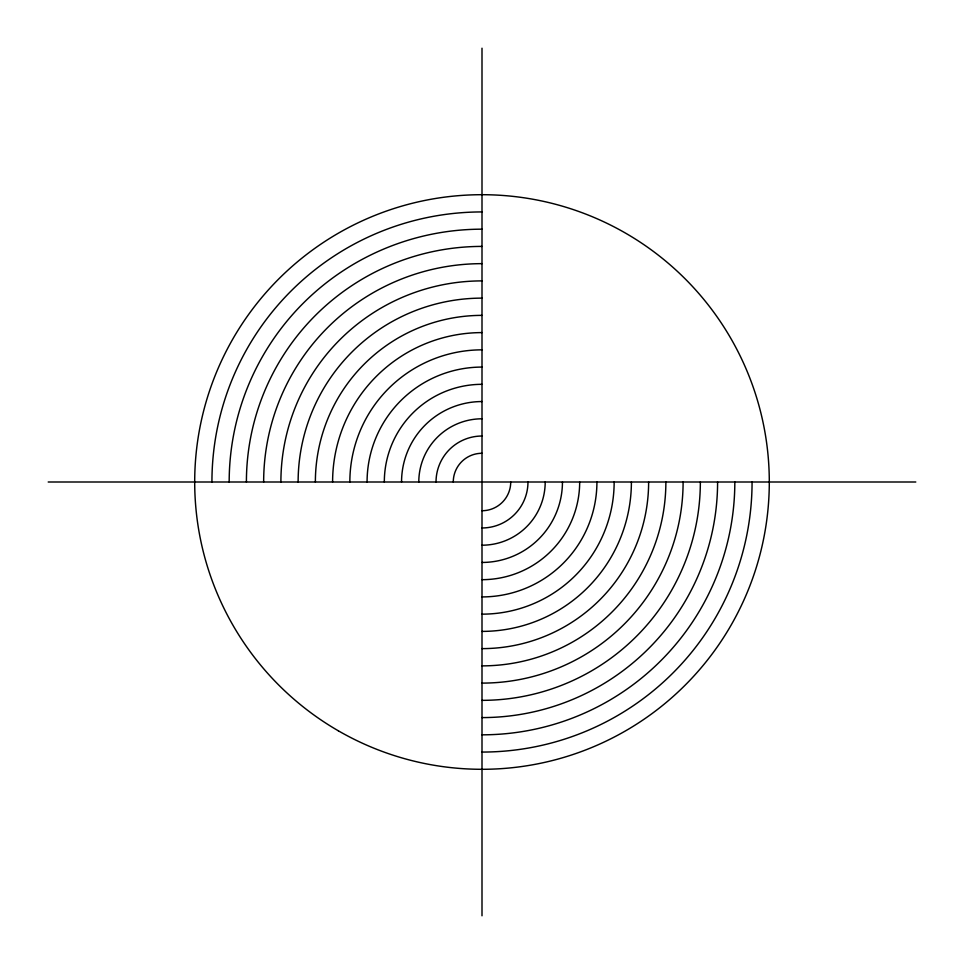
<?xml version="1.0" encoding="UTF-8"?>
<svg xmlns="http://www.w3.org/2000/svg" width="964" height="964" viewBox="0 0 964 964"><rect width="100%" height="100%" fill="white"/><g stroke="black" fill="none" stroke-linecap="round" stroke-linejoin="round"><path stroke-width="1.45" d="M48.2 482L915.8 482M482 48.2L482 915.8M579.677 482A97.677 97.677 0 0 1 482 579.677M384.323 482A97.677 97.677 0 0 1 482 384.323M545.202 482A63.202 63.202 0 0 1 482 545.202M418.798 482A63.202 63.202 0 0 1 482 418.798M510.727 482A28.727 28.727 0 0 1 482 510.727M453.273 482A28.727 28.727 0 0 1 482 453.273M527.971 482A45.971 45.971 0 0 1 482 527.971M436.029 482A45.971 45.971 0 0 1 482 436.029M562.446 482A80.446 80.446 0 0 1 482 562.446M401.554 482A80.446 80.446 0 0 1 482 401.554M665.871 482A183.871 183.871 0 0 1 482 665.871M298.129 482A183.871 183.871 0 0 1 482 298.129M752.065 482A270.065 270.065 0 0 1 482 752.065M211.935 482A270.065 270.065 0 0 1 482 211.935M734.821 482A252.821 252.821 0 0 1 482 734.821M229.179 482A252.821 252.821 0 0 1 482 229.179M717.59 482A235.59 235.59 0 0 1 482 717.59M246.41 482A235.59 235.59 0 0 1 482 246.41M700.346 482A218.346 218.346 0 0 1 482 700.346M263.654 482A218.346 218.346 0 0 1 482 263.654M683.102 482A201.102 201.102 0 0 1 482 683.102M280.898 482A201.102 201.102 0 0 1 482 280.898M648.627 482A166.627 166.627 0 0 1 482 648.627M315.373 482A166.627 166.627 0 0 1 482 315.373M631.396 482A149.396 149.396 0 0 1 482 631.396M332.604 482A149.396 149.396 0 0 1 482 332.604M614.152 482A132.152 132.152 0 0 1 482 614.152M349.848 482A132.152 132.152 0 0 1 482 349.848M596.921 482A114.921 114.921 0 0 1 482 596.921M367.079 482A114.921 114.921 0 0 1 482 367.079M338.352 730.808A287.296 287.296 0 0 0 769.296 482A287.296 287.296 0 0 0 338.352 233.192A287.296 287.296 0 0 0 338.352 730.808"/></g></svg>
